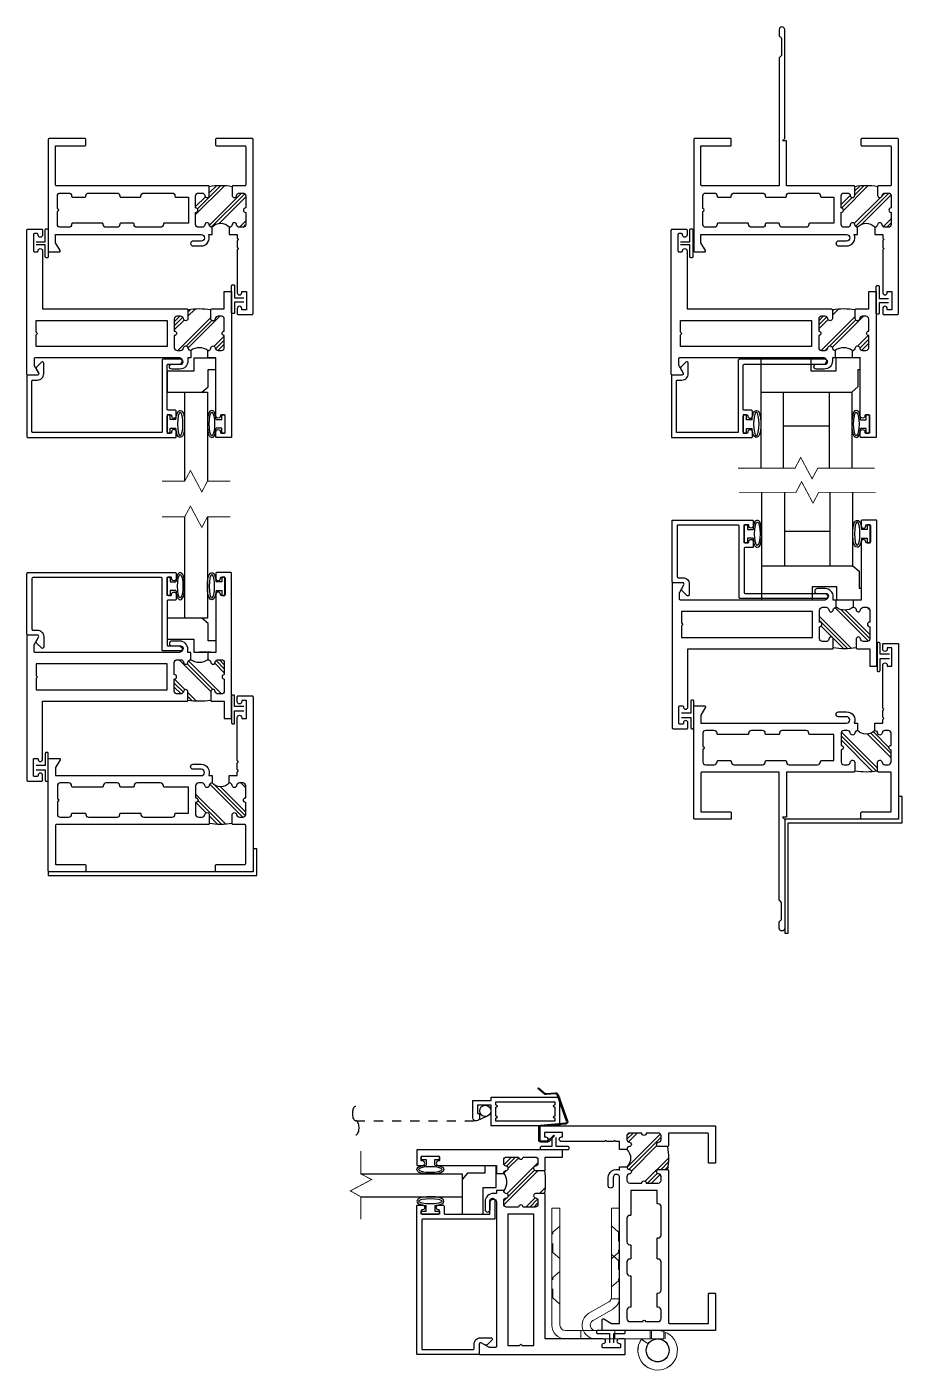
# Model space of a CAD drawing. Extents: x -7 to 55.9, y -20.4 to 38.1.
# Drawn here: x 5.92 to 15.54, y 19.11 to 33.88 of the extents above; entities that cross this region are included whole.
import ezdxf

# ---------------------------------------------------------------- set-up
doc = ezdxf.new("R2010")
doc.units = 0
doc.header["$LTSCALE"] = 0.25
doc.header["$MEASUREMENT"] = 0
doc.linetypes.add('HIDDEN', pattern=[0.375, 0.25, -0.125])
doc.layers.get('0').update_dxf_attribs({"linetype": 'CONTINUOUS'})
for name, color, linetype in [('FRAME', 1, 'CONTINUOUS'), ('GLASS', 7, 'CONTINUOUS'), ('MISC', 7, 'CONTINUOUS'), ('SCREEN', 92, 'CONTINUOUS'), ('SCREEN_CLIP', 7, 'CONTINUOUS'), ('VENT', 5, 'CONTINUOUS'), ('YK_GLASS_STOP', 5, 'CONTINUOUS')]:
    doc.layers.add(name, color=color, linetype=linetype)

# ---------------------------------------------------------------- blocks, each defined once
blk = doc.blocks.new('05P19-BLOCK-OG')
h = blk.add_hatch()
h.set_pattern_fill('PLAST', angle=45, style=0)
h.paths.add_polyline_path([(0.006, 1.12, -1), (0.006, 1.17), (0.006, 1.302, 0.414214), (-0.025, 1.333), (-0.063, 1.333, 0.38311), (-0.094, 1.305, -0.947716), (-0.143, 1.308), (-0.143, 1.403, 0.081165), (-0.394, 1.403), (-0.394, 1.308, -0.947716), (-0.443, 1.305, 0.38311), (-0.474, 1.333), (-0.512, 1.333, 0.414214), (-0.544, 1.302), (-0.544, 1.17, -1), (-0.544, 1.12), (-0.544, 0.988, 0.414214), (-0.512, 0.957), (-0.474, 0.957, 0.38311), (-0.443, 0.985, -0.898027), (-0.394, 0.985, 0.009247), (-0.394, 0.984, 0.372543), (-0.363, 0.957, -0.436275), (-0.174, 0.957, 0.38311), (-0.143, 0.985, -0.898027), (-0.094, 0.985, 0.38311), (-0.063, 0.957), (-0.025, 0.957, 0.414214), (0.006, 0.988)])
for points in [[(-0.394, 0.984, -0.009247), (-0.394, 0.985, 0.898027), (-0.443, 0.985, -0.38311), (-0.474, 0.957), (-0.512, 0.957, -0.414214), (-0.544, 0.988), (-0.544, 1.12, 1), (-0.544, 1.17), (-0.544, 1.302, -0.414214), (-0.512, 1.333), (-0.474, 1.333, -0.38311), (-0.443, 1.305, 0.947716), (-0.394, 1.308), (-0.394, 1.403, 0.414214), (-0.404, 1.413), (-2.073, 1.413, -0.414214), (-2.084, 1.423), (-2.084, 1.852), (-1.761, 1.852, 0.414214), (-1.751, 1.862), (-1.751, 1.922, 0.414214), (-1.761, 1.932), (-2.154, 1.932, 0.414214), (-2.163, 1.922), (-2.163, 0.697, 0.414214), (-2.154, 0.687), (-2.042, 0.687, 0.57735), (-2.034, 0.702), (-2.084, 0.788), (-2.084, 0.877), (-0.483, 0.877, -1), (-0.483, 0.806), (-0.572, 0.806, 1), (-0.572, 0.752), (-0.483, 0.752, 0.536675), (-0.401, 0.877), (-0.363, 0.877), (-0.363, 0.957, -0.38311), (-0.394, 0.985)], [(-0.143, 0.984, 0.009247), (-0.143, 0.985, -0.38311), (-0.174, 0.957), (-0.174, 0.877), (-0.087, 0.877), (-0.087, 0.838, 0.317837), (-0.083, 0.833, -0.707107), (-0.083, 0.814, 0.317837), (-0.087, 0.81), (-0.087, 0.738, 0.317837), (-0.083, 0.733, -0.707107), (-0.083, 0.714, 0.317837), (-0.087, 0.71), (-0.087, 0.239, 1), (-0.037, 0.239), (-0.037, 0.25), (0.014, 0.25), (0.014, 0.05), (-0.037, 0.05), (-0.037, 0.064, 1), (-0.087, 0.064), (-0.087, 0.01, 0.414214), (-0.076, 0), (0.076, 0, 0.414214), (0.087, 0.01), (0.087, 1.922, 0.414214), (0.076, 1.932), (-0.316, 1.932, 0.414214), (-0.326, 1.922), (-0.326, 1.862, 0.414214), (-0.316, 1.852), (-0.003, 1.852, -0.414214), (0.006, 1.842), (0.006, 1.423, -0.414214), (-0.003, 1.413), (-0.134, 1.413, 0.414214), (-0.143, 1.403), (-0.143, 1.308, 0.947716), (-0.094, 1.305, -0.38311), (-0.063, 1.333), (-0.025, 1.333, -0.414214), (0.006, 1.302), (0.006, 1.17, 1), (0.006, 1.12), (0.006, 0.988, -0.414214), (-0.025, 0.957), (-0.063, 0.957, -0.38311), (-0.094, 0.985, 0.898027), (-0.143, 0.985)]]:
    blk.add_lwpolyline(points, format="xyb")
blk.add_lwpolyline([(-1.377, 0.988, -0.414214), (-1.408, 0.957), (-1.529, 0.957, -0.414214), (-1.56, 0.988), (-1.56, 0.992, 0.414214), (-1.569, 1.002), (-1.897, 1.002, 0.414214), (-1.907, 0.992), (-1.907, 0.988, -0.414214), (-1.938, 0.957), (-2.032, 0.957, -0.414214), (-2.064, 0.988), (-2.064, 1.132, 1), (-2.064, 1.162), (-2.064, 1.302, -0.414214), (-2.032, 1.333), (-1.938, 1.333, -0.414214), (-1.907, 1.302), (-1.907, 1.302), (-1.907, 1.298, 0.414214), (-1.897, 1.288), (-1.761, 1.288, 0.414214), (-1.751, 1.298), (-1.751, 1.302), (-1.751, 1.302, -0.414214), (-1.72, 1.333), (-1.408, 1.333, -0.414214), (-1.377, 1.302), (-1.377, 1.302), (-1.377, 1.298, 0.414214), (-1.367, 1.288), (-1.155, 1.288, 0.414214), (-1.145, 1.298), (-1.145, 1.302), (-1.145, 1.302, -0.414214), (-1.114, 1.333), (-0.802, 1.333, -0.414214), (-0.771, 1.302), (-0.771, 1.302), (-0.771, 1.298, 0.414214), (-0.761, 1.288), (-0.623, 1.288), (-0.623, 1.002), (-0.889, 1.002, 0.414214), (-0.898, 0.992), (-0.898, 0.988, -0.414214), (-0.93, 0.957), (-1.19, 0.957, -0.414214), (-1.221, 0.988), (-1.221, 0.992, 0.414214), (-1.23, 1.002), (-1.367, 1.002, 0.414214), (-1.377, 0.992)], format="xyb", close=True)
at = {"color": 7}
for centre, radius, start, end in [((-0.269, 0.638), 0.775, 80.7195, 99.2805), ((-0.269, 0.869), 0.129, 42.8591, 137.1409)]:
    blk.add_arc(centre, radius, start, end, dxfattribs=at)
blk = doc.blocks.new('05P88-NAIL-FIN-OG')
h = blk.add_hatch()
h.set_pattern_fill('PLAST', angle=45, style=0)
h.paths.add_polyline_path([(0.006, 1.12, -1), (0.006, 1.17), (0.006, 1.302, 0.414214), (-0.025, 1.333), (-0.063, 1.333, 0.38311), (-0.094, 1.305, -0.947716), (-0.143, 1.308), (-0.143, 1.403, 0.081165), (-0.394, 1.403), (-0.394, 1.308, -0.947716), (-0.443, 1.305, 0.38311), (-0.474, 1.333), (-0.512, 1.333, 0.414214), (-0.544, 1.302), (-0.544, 1.17, -1), (-0.544, 1.12), (-0.544, 0.988, 0.414214), (-0.512, 0.957), (-0.474, 0.957, 0.38311), (-0.443, 0.985, -0.898027), (-0.394, 0.985, 0.38311), (-0.363, 0.957, -0.436275), (-0.174, 0.957, 0.38311), (-0.143, 0.985, -0.898027), (-0.094, 0.985, 0.38311), (-0.063, 0.957), (-0.025, 0.957, 0.414214), (0.006, 0.988)])
for p, q in [((-0.174, 0.957), (-0.174, 0.877)), ((-0.174, 0.877), (-0.097, 0.877))]:
    blk.add_line(p, q)
for points in [[(-1.163, 3.127, 1), (-1.225, 3.127), (-1.225, 3.06), (-1.199, 3.033), (-1.199, 2.845), (-1.225, 2.818), (-1.225, 1.413), (-2.073, 1.413, -0.414214), (-2.084, 1.423), (-2.084, 1.852), (-1.761, 1.852, 0.414214), (-1.751, 1.862), (-1.751, 1.922, 0.414214), (-1.761, 1.932), (-2.154, 1.932, 0.414214), (-2.163, 1.922), (-2.163, 0.697, 0.414214), (-2.154, 0.687), (-2.042, 0.687, 0.57735), (-2.034, 0.702), (-2.084, 0.788), (-2.084, 0.877), (-0.483, 0.877, -1), (-0.483, 0.806), (-0.572, 0.806, 1), (-0.572, 0.752), (-0.483, 0.752, 0.536675), (-0.401, 0.877), (-0.363, 0.877), (-0.363, 0.957, -0.38311), (-0.394, 0.985, 0.898027), (-0.443, 0.985, -0.38311), (-0.474, 0.957), (-0.512, 0.957, -0.414214), (-0.544, 0.988), (-0.544, 1.12, 1), (-0.544, 1.17), (-0.544, 1.302, -0.414214), (-0.512, 1.333), (-0.474, 1.333, -0.38311), (-0.443, 1.305, 0.947716), (-0.394, 1.308), (-0.394, 1.403, 0.414214), (-0.404, 1.413), (-1.145, 1.413), (-1.145, 1.908), (-1.189, 1.908), (-1.163, 1.933)], [(-1.377, 0.988, -0.414214), (-1.408, 0.957), (-1.529, 0.957, -0.414214), (-1.56, 0.988), (-1.56, 0.992, 0.414214), (-1.569, 1.002), (-1.897, 1.002, 0.414214), (-1.907, 0.992), (-1.907, 0.988, -0.414214), (-1.938, 0.957), (-2.032, 0.957, -0.414214), (-2.064, 0.988), (-2.064, 1.132, 1), (-2.064, 1.162), (-2.064, 1.302, -0.414214), (-2.032, 1.333), (-1.938, 1.333, -0.414214), (-1.907, 1.302), (-1.907, 1.302), (-1.907, 1.298, 0.414214), (-1.897, 1.288), (-1.761, 1.288, 0.414214), (-1.751, 1.298), (-1.751, 1.302), (-1.751, 1.302, -0.414214), (-1.72, 1.333), (-1.408, 1.333, -0.414214), (-1.377, 1.302), (-1.377, 1.302), (-1.377, 1.298, 0.414214), (-1.367, 1.288), (-1.155, 1.288, 0.414214), (-1.145, 1.298), (-1.145, 1.302), (-1.145, 1.302, -0.414214), (-1.114, 1.333), (-0.802, 1.333, -0.414214), (-0.771, 1.302), (-0.771, 1.302), (-0.771, 1.298, 0.414214), (-0.761, 1.288), (-0.623, 1.288), (-0.623, 1.002), (-0.889, 1.002, 0.414214), (-0.898, 0.992), (-0.898, 0.988, -0.414214), (-0.93, 0.957), (-1.19, 0.957, -0.414214), (-1.221, 0.988), (-1.221, 0.992, 0.414214), (-1.23, 1.002), (-1.367, 1.002, 0.414214), (-1.377, 0.992)]]:
    blk.add_lwpolyline(points, format="xyb", close=True)
blk.add_lwpolyline([(-0.154, 0.877), (-0.087, 0.877), (-0.087, 0.838, 0.317837), (-0.083, 0.833, -0.707107), (-0.083, 0.814, 0.317837), (-0.087, 0.81), (-0.087, 0.738, 0.317837), (-0.083, 0.733, -0.707107), (-0.083, 0.714, 0.317837), (-0.087, 0.71), (-0.087, 0.239, 1), (-0.037, 0.239), (-0.037, 0.25), (0.014, 0.25), (0.014, 0.05), (-0.037, 0.05), (-0.037, 0.064, 1), (-0.087, 0.064), (-0.087, 0.01, 0.414214), (-0.076, 0), (0.076, 0, 0.414214), (0.087, 0.01), (0.087, 1.922, 0.414214), (0.076, 1.932), (-0.316, 1.932, 0.414214), (-0.326, 1.922), (-0.326, 1.862, 0.414214), (-0.316, 1.852), (-0.003, 1.852, -0.414214), (0.006, 1.842), (0.006, 1.423, -0.414214), (-0.003, 1.413), (-0.134, 1.413, 0.414214), (-0.143, 1.403), (-0.143, 1.308, 0.947716), (-0.094, 1.305, -0.38311), (-0.063, 1.333), (-0.025, 1.333, -0.414214), (0.006, 1.302), (0.006, 1.17, 1), (0.006, 1.12), (0.006, 0.988, -0.414214), (-0.025, 0.957), (-0.063, 0.957, -0.38311), (-0.094, 0.985, 0.898027), (-0.143, 0.985, -0.009247), (-0.143, 0.984)], format="xyb")
at = {"color": 7}
for centre, radius, start, end in [((-0.269, 0.638), 0.775, 80.7195, 99.2805), ((-0.269, 0.869), 0.129, 42.8591, 137.1409)]:
    blk.add_arc(centre, radius, start, end, dxfattribs=at)
blk.add_arc((-0.174, 0.988), 0.031, 270, 353.8494)
blk = doc.blocks.new('05P11-Z-BAR')
h = blk.add_hatch()
h.set_pattern_fill('PLAST', angle=45, style=0)
h.set_pattern_definition([(45, (-0.3846, -1e-07), (-0.176777, 0.176777), []), (45, (-0.4067, 0.0221), (-0.176777, 0.176777), []), (45, (-0.4288, 0.0442), (-0.176777, 0.176777), [])])
h.paths.add_polyline_path([(0.006, 1.12, -0.414214), (-0.018, 1.145, -0.414214), (0.006, 1.17), (0.006, 1.302, 0.414214), (-0.025, 1.333), (-0.063, 1.333, 0.38311), (-0.094, 1.305, -0.947716), (-0.143, 1.308), (-0.143, 1.403, 0.087329), (-0.394, 1.403), (-0.394, 1.308, -1), (-0.443, 1.308, 0.352985), (-0.473, 1.333), (-0.512, 1.333, 0.414214), (-0.544, 1.302), (-0.544, 1.17, -0.414214), (-0.518, 1.145, -0.414214), (-0.544, 1.12), (-0.544, 0.988, 0.414214), (-0.512, 0.957), (-0.474, 0.957, 0.38311), (-0.443, 0.985, -0.898027), (-0.394, 0.985, 0.38311), (-0.363, 0.957, -0.325577), (-0.174, 0.957, 0.363634), (-0.143, 0.982, -0.947716), (-0.094, 0.985, 0.38311), (-0.063, 0.957), (-0.025, 0.957, 0.414214), (0.006, 0.988)])
blk.add_line((-0.087, 0.877), (-0.087, 0.877))
for points in [[(-2.164, 2.28, -0.414214), (-2.154, 2.29), (-2.001, 2.29, -0.414214), (-1.991, 2.28), (-1.991, 2.226, -1), (-2.041, 2.226), (-2.041, 2.23, 0.414214), (-2.051, 2.24), (-2.081, 2.24, 0.414214), (-2.091, 2.23), (-2.091, 2.05, 0.414214), (-2.081, 2.04), (-2.051, 2.04, 0.414214), (-2.041, 2.05), (-2.041, 2.051, -1), (-1.991, 2.051), (-1.991, 1.413), (-0.403, 1.413, -0.414214), (-0.394, 1.403), (-0.394, 1.306, -0.888834), (-0.443, 1.306, 0.377258), (-0.474, 1.333), (-0.512, 1.333, 0.414214), (-0.544, 1.302), (-0.544, 1.17, -1), (-0.544, 1.12), (-0.544, 0.988, 0.414214), (-0.512, 0.957), (-0.474, 0.957, 0.383109), (-0.443, 0.985, -0.898027), (-0.394, 0.985, 0.38311), (-0.363, 0.957), (-0.363, 0.877), (-0.394, 0.877), (-0.394, 0.842, -0.414214), (-0.483, 0.752), (-0.571, 0.752, -1), (-0.571, 0.806), (-0.486, 0.806, 0.859155), (-0.486, 0.877), (-2.074, 0.877, 0.414214), (-2.084, 0.867), (-2.084, 0.797, 0.131652), (-2.082, 0.792), (-2.035, 0.709, -0.577353), (-2.048, 0.687), (-2.154, 0.687, -0.414214), (-2.164, 0.697), (-2.164, 2.28)], [(-0.025, 0.957, 0.414214), (0.006, 0.988), (0.006, 1.12, -1), (0.006, 1.17), (0.006, 1.302, 0.414214), (-0.025, 1.333), (-0.063, 1.333, 0.38311), (-0.094, 1.305, -0.947716), (-0.143, 1.308), (-0.143, 1.403, -0.414214), (-0.133, 1.413), (0.006, 1.413), (0.006, 1.603), (0.086, 1.603), (0.086, 0.01, -0.414214), (0.077, 0), (-0.077, 0, -0.414214), (-0.087, 0.01), (-0.087, 0.064, -1), (-0.037, 0.064), (-0.037, 0.06, 0.414214), (-0.027, 0.05), (0.003, 0.05, 0.414214), (0.014, 0.06), (0.014, 0.24, 0.414214), (0.003, 0.25), (-0.027, 0.25, 0.414214), (-0.037, 0.24), (-0.037, 0.239, -1), (-0.087, 0.239), (-0.087, 0.877), (-0.174, 0.877), (-0.174, 0.957, 0.363634), (-0.143, 0.982, -0.947716), (-0.094, 0.985, 0.38311), (-0.063, 0.957), (-0.025, 0.957)]]:
    blk.add_lwpolyline(points, format="xyb")
blk.add_lwpolyline([(-2.063, 1.16), (-2.063, 1.288), (-0.623, 1.288), (-0.623, 1.002), (-2.063, 1.002), (-2.063, 1.129), (-2.048, 1.145)], close=True)
at = {"color": 7}
for centre, radius, start, end in [((-0.269, 0.638), 0.775, 80.7195, 99.2805), ((-0.269, 0.828), 0.16, 53.9319, 126.0681)]:
    blk.add_arc(centre, radius, start, end, dxfattribs=at)
blk = doc.blocks.new('05P05-.25in_GLASS_STOP')
for p, q in [((-0.588, 0.25), (-0.623, 0.25)), ((-0.623, 0.25), (-0.623, 0.05)), ((-0.588, 0.198), (-0.588, 0.25)), ((-0.526, 0.198), (-0.588, 0.198)), ((-0.084, 0.198), (-0.022, 0.198)), ((-0.022, 0.198), (-0.022, 0.25)), ((-0.022, 0.25), (0.013, 0.25)), ((0.013, 0.25), (0.013, 0.05)), ((-0.623, 0.05), (-0.588, 0.05)), ((-0.588, 0.05), (-0.588, 0.103)), ((-0.588, 0.103), (-0.526, 0.103)), ((-0.022, 0.103), (-0.084, 0.103)), ((-0.022, 0.05), (-0.022, 0.103)), ((0.013, 0.05), (-0.022, 0.05))]:
    blk.add_line(p, q)
blk.add_lwpolyline([(-2.048, 0.632, 0.414214), (-1.978, 0.702), (-1.978, 0.817, 0.668179), (-2.003, 0.828), (-2.053, 0.778, 0.339454), (-2.057, 0.748), (-2.035, 0.71, -0.57735), (-2.048, 0.687), (-2.153, 0.687, 0.414214), (-2.163, 0.677), (-2.163, 0.01, 0.414214), (-2.153, 0), (-0.533, 0, 0.414214), (-0.523, 0.01), (-0.523, 0.064, 0.414214), (-0.548, 0.089), (-0.549, 0.089, 0.414214), (-0.573, 0.064), (-0.573, 0.06, -0.414214), (-0.583, 0.05), (-0.608, 0.05, -0.414214), (-0.623, 0.065), (-0.623, 0.235, -0.414214), (-0.608, 0.25), (-0.583, 0.25, -0.414214), (-0.573, 0.24), (-0.573, 0.239, 0.414214), (-0.549, 0.214), (-0.548, 0.214, 0.414214), (-0.523, 0.239), (-0.523, 0.288, 0.414214), (-0.538, 0.303), (-0.613, 0.303, -0.414214), (-0.623, 0.313), (-0.623, 0.795, -0.414214), (-0.613, 0.805), (-0.474, 0.805, 0.414214), (-0.447, 0.832), (-0.447, 0.833, 0.414214), (-0.474, 0.86), (-0.668, 0.86, 0.414214), (-0.678, 0.85), (-0.678, 0.065, -0.414214), (-0.688, 0.055), (-2.098, 0.055, -0.414214), (-2.108, 0.065), (-2.108, 0.622, -0.414214), (-2.098, 0.632)], format="xyb", close=True)
at = {"extrusion": (0, 0, -1)}
blk.add_ellipse((-0.479, 0.15), major_axis=(0, 0.129), ratio=0.232303, dxfattribs=at)
blk.add_ellipse((-0.131, 0.15), major_axis=(0, 0.129), ratio=0.232303)
for points in [[(-0.526, 0.198), (-0.524, 0.219), (-0.521, 0.239), (-0.512, 0.269), (-0.508, 0.28), (-0.495, 0.294), (-0.487, 0.298), (-0.479, 0.298), (-0.468, 0.298), (-0.46, 0.292), (-0.451, 0.279), (-0.447, 0.272), (-0.437, 0.244), (-0.433, 0.215), (-0.428, 0.136), (-0.432, 0.085), (-0.444, 0.034), (-0.448, 0.022), (-0.464, 0.005), (-0.478, 0), (-0.499, 0.008), (-0.504, 0.016), (-0.512, 0.032), (-0.515, 0.041), (-0.522, 0.067), (-0.524, 0.084), (-0.526, 0.103)], [(-0.084, 0.198), (-0.086, 0.219), (-0.089, 0.239), (-0.098, 0.269), (-0.102, 0.28), (-0.115, 0.294), (-0.123, 0.298), (-0.131, 0.298), (-0.142, 0.298), (-0.15, 0.292), (-0.159, 0.279), (-0.163, 0.272), (-0.173, 0.244), (-0.177, 0.215), (-0.182, 0.136), (-0.178, 0.085), (-0.166, 0.034), (-0.162, 0.022), (-0.146, 0.005), (-0.132, 0), (-0.111, 0.008), (-0.106, 0.016), (-0.098, 0.032), (-0.095, 0.041), (-0.088, 0.067), (-0.086, 0.084), (-0.084, 0.103)]]:
    blk.add_open_spline(points, degree=3, knots=[5.075676, 5.075676, 5.075676, 5.075676, 5.596595, 5.596595, 6.055763, 6.055763, 6.283185, 6.283185, 6.283185, 6.572914, 6.572914, 6.862642, 6.862642, 7.608886, 7.608886, 8.676451, 8.676451, 9.18434, 9.18434, 9.518242, 9.518242, 9.852144, 9.852144, 10.186046, 10.186046, 10.631436, 10.631436, 10.631436, 10.631436])
blk = doc.blocks.new('05P09-1in_GLASS_STOP')
for p, q in [((-1.338, 0.25), (-1.373, 0.25)), ((-1.373, 0.25), (-1.373, 0.05)), ((-1.338, 0.197), (-1.338, 0.25)), ((-1.276, 0.197), (-1.338, 0.197)), ((-0.084, 0.197), (-0.022, 0.197)), ((-0.022, 0.197), (-0.022, 0.25)), ((-0.022, 0.25), (0.013, 0.25)), ((0.013, 0.25), (0.013, 0.05)), ((-1.373, 0.05), (-1.338, 0.05)), ((-1.338, 0.05), (-1.338, 0.102)), ((-1.338, 0.102), (-1.276, 0.102)), ((-0.022, 0.102), (-0.084, 0.102)), ((-0.022, 0.05), (-0.022, 0.102)), ((0.013, 0.05), (-0.022, 0.05))]:
    blk.add_line(p, q)
blk.add_lwpolyline([(-2.035, 0.709, -0.57735), (-2.047, 0.687), (-2.153, 0.687, 0.414214), (-2.163, 0.677), (-2.163, 0), (-1.283, 0, 0.414214), (-1.273, 0.01), (-1.273, 0.062, 0.414214), (-1.298, 0.087, 0.435311), (-1.323, 0.061, -0.435311), (-1.333, 0.05), (-1.363, 0.05, -0.414214), (-1.373, 0.06), (-1.373, 0.24, -0.414214), (-1.363, 0.25), (-1.333, 0.25, -0.435311), (-1.323, 0.239, 0.435311), (-1.298, 0.212, 0.414214), (-1.273, 0.237), (-1.273, 0.29, 0.414214), (-1.283, 0.3), (-1.363, 0.3, -0.414214), (-1.373, 0.31), (-1.373, 0.795, -0.414214), (-1.363, 0.805), (-0.474, 0.805, 0.414214), (-0.447, 0.832), (-0.447, 0.833, 0.414214), (-0.474, 0.86), (-1.418, 0.86, 0.414214), (-1.428, 0.85), (-1.428, 0.065, -0.414214), (-1.438, 0.055), (-2.108, 0.055), (-2.108, 0.622, -0.414214), (-2.098, 0.632), (-2.047, 0.632, 0.414214), (-1.977, 0.702), (-1.977, 0.817, 0.668179), (-2.003, 0.828), (-2.058, 0.773, 0.339454), (-2.06, 0.755)], format="xyb", close=True)
at = {"extrusion": (0, 0, -1)}
blk.add_ellipse((-1.229, 0.15), major_axis=(0, 0.129), ratio=0.232303, dxfattribs=at)
blk.add_ellipse((-0.131, 0.15), major_axis=(0, 0.129), ratio=0.232303)
for points in [[(-1.276, 0.197), (-1.274, 0.219), (-1.271, 0.239), (-1.262, 0.269), (-1.258, 0.28), (-1.245, 0.294), (-1.237, 0.298), (-1.229, 0.298), (-1.218, 0.298), (-1.21, 0.292), (-1.201, 0.279), (-1.197, 0.272), (-1.187, 0.244), (-1.183, 0.215), (-1.178, 0.136), (-1.182, 0.085), (-1.194, 0.034), (-1.198, 0.022), (-1.214, 0.005), (-1.228, 0), (-1.249, 0.008), (-1.254, 0.016), (-1.262, 0.032), (-1.265, 0.041), (-1.272, 0.067), (-1.274, 0.084), (-1.276, 0.102)], [(-0.084, 0.197), (-0.086, 0.219), (-0.089, 0.239), (-0.098, 0.269), (-0.102, 0.28), (-0.115, 0.294), (-0.123, 0.298), (-0.131, 0.298), (-0.142, 0.298), (-0.15, 0.292), (-0.159, 0.279), (-0.163, 0.272), (-0.173, 0.244), (-0.177, 0.215), (-0.182, 0.136), (-0.178, 0.085), (-0.166, 0.034), (-0.162, 0.022), (-0.146, 0.005), (-0.132, 0), (-0.111, 0.008), (-0.106, 0.016), (-0.098, 0.032), (-0.095, 0.041), (-0.088, 0.067), (-0.086, 0.084), (-0.084, 0.102)]]:
    blk.add_open_spline(points, degree=3, knots=[5.075676, 5.075676, 5.075676, 5.075676, 5.596595, 5.596595, 6.055763, 6.055763, 6.283185, 6.283185, 6.283185, 6.572914, 6.572914, 6.862642, 6.862642, 7.608886, 7.608886, 8.676451, 8.676451, 9.18434, 9.18434, 9.518242, 9.518242, 9.852144, 9.852144, 10.186046, 10.186046, 10.631436, 10.631436, 10.631436, 10.631436])
blk = doc.blocks.new('114-FLAT_SCREEN')
blk.add_line((0.142, 0.603), (0.142, 0.602))
at = {"linetype": 'HIDDEN'}
blk.add_line((0.194, 0.481), (0.144, 0.59), dxfattribs=at)
blk.add_lwpolyline([(0.399, 0.442), (0.399, -0.307), (0.087, -0.307), (0.087, 0.442), (0.312, 0.442), (0.312, 0.593), (0.222, 0.593), (0.222, 0.572), (0.172, 0.572, -0.414214), (0.142, 0.602), (0.142, 0.613, -0.414214), (0.172, 0.643), (0.362, 0.643), (0.362, 0.442)], format="xyb", close=True)
blk.add_lwpolyline([(0.292, -0.257), (0.193, -0.257), (0.182, -0.237), (0.17, -0.257), (0.136, -0.257), (0.136, 0.392), (0.17, 0.392), (0.182, 0.372), (0.193, 0.392), (0.292, 0.392), (0.303, 0.372), (0.315, 0.392), (0.348, 0.392), (0.348, -0.257), (0.315, -0.257), (0.303, -0.237)], close=True)
blk.add_circle((0.25, 0.507), 0.0618)
blk = doc.blocks.new('189-001_250-T')
at = {"color": 7, "linetype": 'Continuous', "lineweight": 15}
for p, q in [((-0.532, 0.538), (-0.407, 0.755)), ((-0.329, 0.71), (-0.454, 0.493)), ((-0.217, 0), (-0.217, 0.68)), ((-0.127, 0.68), (-0.127, 0)), ((-1.562, 0.418), (-1.562, 0.508)), ((-1.562, 0.508), (-0.584, 0.508)), ((-0.584, 0.418), (-1.562, 0.418)), ((-0.071, 0.105), (-0.122, 0.18))]:
    blk.add_line(p, q, dxfattribs=at)
at = {"color": 7, "linetype": 'HIDDEN', "lineweight": 0}
for p, q in [((-1.367, 0.508), (-1.299, 0.43)), ((-1.075, 0.43), (-1.007, 0.508)), ((-1.054, 0.508), (-0.987, 0.43)), ((-0.762, 0.43), (-0.695, 0.508)), ((-0.565, 0.419), (-0.565, 0.511)), ((-1.299, 0.43), (-1.075, 0.43)), ((-1.299, 0.43), (-1.299, 0.418)), ((-1.075, 0.418), (-1.075, 0.43)), ((-0.987, 0.43), (-0.762, 0.43)), ((-0.987, 0.43), (-0.987, 0.418)), ((-0.762, 0.418), (-0.762, 0.43))]:
    blk.add_line(p, q, dxfattribs=at)
at = {"color": 7, "linetype": 'Continuous', "lineweight": 15}
for centre, radius, start, end in [((-0.277, 0.68), 0.15, 360, 150), ((-0.277, 0.68), 0.06, 360, 150), ((-0.584, 0.568), 0.06, 270, 330), ((-0.584, 0.568), 0.15, 270, 330), ((0, 0), 0.217, 180, 124.12), ((0, 0), 0.127, 180, 124.2051)]:
    blk.add_arc(centre, radius, start, end, dxfattribs=at)
blk = doc.blocks.new('189-002')
at = {"color": 7, "linetype": 'Continuous', "lineweight": 15}
for p, q in [((-1.074, 1.562), (-1.164, 1.562)), ((-1.164, 1.562), (-1.164, 0.277)), ((-1.074, 0.277), (-1.074, 1.562)), ((-0.846, 0.217), (-1.014, 0.217)), ((-0.846, 0.127), (-0.846, 0.217)), ((-0.678, 0.217), (-0.846, 0.217)), ((-0.678, 0.217), (-0.47, 0.217)), ((-0.47, 0.217), (-0.47, 0.127)), ((-0.47, 0.217), (0, 0.217)), ((-1.014, 0.127), (-0.846, 0.127)), ((-0.846, 0.127), (-0.678, 0.127)), ((-0.678, 0.127), (-0.47, 0.127)), ((0, 0.127), (-0.47, 0.127)), ((-0.179, 0.123), (-0.105, 0.071))]:
    blk.add_line(p, q, dxfattribs=at)
at = {"color": 7, "linetype": 'HIDDEN', "lineweight": 0}
for p, q in [((-1.152, 1.299), (-1.074, 1.367)), ((-1.164, 1.299), (-1.152, 1.299)), ((-1.152, 1.075), (-1.152, 1.299)), ((-1.152, 1.075), (-1.164, 1.075)), ((-1.074, 1.007), (-1.152, 1.075)), ((-1.164, 0.799), (-1.152, 0.799)), ((-1.152, 0.799), (-1.074, 0.867)), ((-1.152, 0.575), (-1.152, 0.799)), ((-1.152, 0.575), (-1.164, 0.575)), ((-1.074, 0.507), (-1.152, 0.575)), ((-0.082, 0.217), (-0.082, 0.127)), ((-0.068, 0.127), (-0.068, 0.217)), ((0.068, 0.206), (0.068, 0.127)), ((0.082, 0.201), (0.082, 0.127)), ((0, 0.127), (0.068, 0.127))]:
    blk.add_line(p, q, dxfattribs=at)
at = {"color": 7, "linetype": 'Continuous', "lineweight": 15}
for centre, radius, start, end in [((-1.014, 0.277), 0.15, 180, 270), ((-1.014, 0.277), 0.06, 180, 270), ((0, 0), 0.217, 145.4498, 90), ((0, 0), 0.127, 145.7685, 90)]:
    blk.add_arc(centre, radius, start, end, dxfattribs=at)
blk = doc.blocks.new('183-003')
blk.add_circle((0, 0), 0.125)
blk = doc.blocks.new('250-T_SS_Butt_Hinge')
for name in ['189-002', '183-003']:
    blk.add_blockref(name, (0, 0))
at = {"xscale": -1, "rotation": 90}
blk.add_blockref('189-001_250-T', (0, 0), dxfattribs=at)

msp = doc.modelspace()

# ---------------------------------------------------------------- linework, layer by layer
at = {"layer": 'GLASS', "color": 7, "linetype": 'Continuous'}
for p, q in [((7.657, 29.871), (7.657, 28.892)), ((7.907, 29.871), (7.907, 28.892)), ((7.657, 28.501), (7.657, 27.389)), ((7.907, 28.501), (7.907, 27.389)), ((9.594, 21.285), (10.707, 21.285)), ((9.594, 21.035), (10.707, 21.035))]:
    msp.add_line(p, q, dxfattribs=at)
at = {"layer": 'GLASS'}
msp.add_line((7.657, 29.871), (7.907, 29.871), dxfattribs=at)
at = {"layer": 'GLASS', "linetype": 'Continuous'}
for p, q in [((13.989, 29.871), (13.989, 29.036)), ((14.238, 29.036), (14.238, 29.871)), ((14.741, 29.871), (14.741, 29.036)), ((14.989, 29.871), (14.989, 29.036)), ((14.741, 29.496), (14.238, 29.496)), ((13.999, 27.965), (13.999, 28.77)), ((14.248, 28.77), (14.248, 27.965)), ((14.751, 27.965), (14.751, 28.77)), ((14.999, 27.965), (14.999, 28.77)), ((14.751, 28.34), (14.248, 28.34))]:
    msp.add_line(p, q, dxfattribs=at)
at = {"layer": 'GLASS', "const_width": 0.0094}
for points in [[(13.739, 29.036), (14.365, 29.036), (14.427, 29.154), (14.552, 28.919), (14.615, 29.036), (15.239, 29.036)], [(13.749, 28.77), (14.375, 28.77), (14.437, 28.887), (14.562, 28.652), (14.625, 28.77), (15.249, 28.77)]]:
    msp.add_lwpolyline(points, dxfattribs=at)
at = {"layer": 'MISC'}
for p, q in [((7.907, 27.389), (7.658, 27.389)), ((10.707, 21.285), (10.707, 21.037))]:
    msp.add_line(p, q, dxfattribs=at)
at = {"layer": 'MISC', "linetype": 'Continuous'}
for points in [[(6.024, 31.522), (6.126, 31.522), (6.126, 31.653, -0.414214), (6.136, 31.663), (6.149, 31.663, -0.414214), (6.159, 31.653), (6.159, 31.357, -0.414214), (6.149, 31.347)], [(13.107, 31.522), (13.209, 31.522), (13.209, 31.653, -0.414214), (13.219, 31.663), (13.231, 31.663, -0.414214), (13.241, 31.653), (13.241, 31.357, -0.414214), (13.231, 31.347)], [(6.149, 31.347), (6.136, 31.347, -0.414214), (6.126, 31.357), (6.126, 31.49), (6.024, 31.49)], [(13.231, 31.347), (13.219, 31.347, -0.414214), (13.209, 31.357), (13.209, 31.49), (13.107, 31.49)], [(8.308, 30.859), (8.206, 30.859), (8.206, 30.743, -0.414214), (8.196, 30.733), (8.183, 30.733, -0.414214), (8.173, 30.743), (8.173, 31.039, -0.414214), (8.183, 31.049)], [(8.183, 31.049), (8.196, 31.049, -0.414214), (8.206, 31.039), (8.206, 30.906), (8.308, 30.906)], [(15.391, 30.852), (15.289, 30.852), (15.289, 30.736, -0.414214), (15.279, 30.726), (15.266, 30.726, -0.414214), (15.256, 30.736), (15.256, 31.032, -0.414214), (15.266, 31.042)], [(15.266, 31.042), (15.279, 31.042, -0.414214), (15.289, 31.032), (15.289, 30.899), (15.391, 30.899)], [(15.401, 26.994), (15.299, 26.994), (15.299, 27.11, 0.414214), (15.289, 27.12), (15.276, 27.12, 0.414214), (15.266, 27.11), (15.266, 26.814, 0.414214), (15.276, 26.804)], [(15.276, 26.804), (15.289, 26.804, 0.414214), (15.299, 26.814), (15.299, 26.947), (15.401, 26.947)], [(8.308, 26.418), (8.206, 26.418), (8.206, 26.534, 0.414214), (8.196, 26.544), (8.183, 26.544, 0.414214), (8.173, 26.534), (8.173, 26.238, 0.414214), (8.183, 26.228)], [(13.241, 26.489), (13.229, 26.489, 0.414214), (13.219, 26.479), (13.219, 26.346), (13.117, 26.346)], [(13.117, 26.299), (13.219, 26.299), (13.219, 26.183, 0.414214), (13.229, 26.173), (13.241, 26.173, 0.414214), (13.251, 26.183), (13.251, 26.479, 0.414214), (13.241, 26.489)], [(8.183, 26.228), (8.196, 26.228, 0.414214), (8.206, 26.238), (8.206, 26.371), (8.308, 26.371)], [(6.149, 25.913), (6.136, 25.913, 0.414214), (6.126, 25.903), (6.126, 25.77), (6.024, 25.77)], [(6.024, 25.723), (6.126, 25.723), (6.126, 25.607, 0.414214), (6.136, 25.597), (6.149, 25.597, 0.414214), (6.159, 25.607), (6.159, 25.903, 0.414214), (6.149, 25.913)], [(11.692, 21.686), (11.692, 21.585), (11.575, 21.585, 0.414214), (11.565, 21.575), (11.565, 21.562, 0.414214), (11.575, 21.552), (11.871, 21.552, 0.414214), (11.881, 21.562), (11.881, 21.575, 0.414214), (11.871, 21.585), (11.739, 21.585), (11.739, 21.686)], [(12.373, 19.43), (12.373, 19.532), (12.489, 19.532, 0.414214), (12.499, 19.542), (12.499, 19.555, 0.414214), (12.489, 19.565), (12.193, 19.565, 0.414214), (12.183, 19.555), (12.183, 19.542, 0.414214), (12.193, 19.532), (12.326, 19.532), (12.326, 19.43)]]:
    msp.add_lwpolyline(points, format="xyb", dxfattribs=at)
for points in [[(8, 30.244), (7.758, 30.244), (7.758, 30.102), (7.464, 30.102), (7.464, 29.871), (7.846, 29.871)], [(7.846, 29.871), (7.915, 29.93), (7.915, 30.119), (8, 30.119)], [(8, 27.141), (8, 27.141), (7.915, 27.141), (7.915, 27.329), (7.846, 27.389), (7.464, 27.389), (7.464, 27.157), (7.758, 27.157), (7.758, 27.016), (8, 27.016)], [(7.942, 27.016), (7.818, 27.016)], [(10.954, 21.379), (10.954, 21.379), (10.954, 21.293), (10.766, 21.293), (10.707, 21.225), (10.707, 20.843), (10.938, 20.843), (10.938, 21.137), (11.079, 21.137), (11.079, 21.379)]]:
    msp.add_lwpolyline(points, dxfattribs=at)
at = {"layer": 'MISC'}
for points in [[(15.083, 30.248), (14.814, 30.248), (14.814, 30.102), (14.542, 30.102), (14.542, 30.248), (13.989, 30.248), (13.989, 29.871), (14.989, 29.871), (15.059, 29.931), (15.059, 30.119), (15.083, 30.119)], [(15.093, 27.588), (14.824, 27.588), (14.824, 27.733), (14.552, 27.733), (14.552, 27.588), (13.999, 27.588), (13.999, 27.965), (14.999, 27.965), (15.069, 27.905), (15.069, 27.717), (15.093, 27.717)]]:
    msp.add_lwpolyline(points, dxfattribs=at)
at = {"layer": 'MISC', "const_width": 0.0094}
for points in [[(7.408, 28.892), (7.657, 28.892), (7.721, 29.01), (7.846, 28.775), (7.907, 28.892), (8.158, 28.892)], [(7.408, 28.501), (7.657, 28.501), (7.721, 28.618), (7.846, 28.384), (7.907, 28.501), (8.158, 28.501)], [(9.594, 20.787), (9.594, 21.035), (9.477, 21.099), (9.712, 21.224), (9.594, 21.285), (9.594, 21.537)]]:
    msp.add_lwpolyline(points, dxfattribs=at)
at = {"layer": 'MISC'}
for points in [[(15.541, 25.14), (15.541, 25.43), (15.501, 25.43), (15.501, 25.18), (14.251, 25.18), (14.251, 23.93), (14.291, 23.93), (14.291, 25.14)], [(6.159, 24.604), (6.159, 24.564), (8.449, 24.564), (8.449, 24.854), (8.409, 24.854), (8.409, 24.604)]]:
    msp.add_lwpolyline(points, close=True, dxfattribs=at)
at = {"layer": 'SCREEN', "linetype": 'HIDDEN'}
msp.add_line((9.537, 21.87), (10.86, 21.87), dxfattribs=at)
at = {"layer": 'SCREEN', "flags": 128}
for points in [[(9.537, 22.026), (9.53, 22.025), (9.524, 22.021), (9.518, 22.015), (9.512, 22.006), (9.507, 21.995), (9.504, 21.983), (9.501, 21.97), (9.5, 21.955), (9.5, 21.941), (9.501, 21.927), (9.504, 21.913), (9.507, 21.901), (9.512, 21.89), (9.518, 21.882), (9.524, 21.875), (9.53, 21.871), (9.537, 21.87)], [(9.537, 21.713), (9.544, 21.714), (9.551, 21.718), (9.557, 21.725), (9.562, 21.734), (9.567, 21.744), (9.571, 21.756), (9.573, 21.77), (9.574, 21.784), (9.574, 21.799), (9.573, 21.813), (9.571, 21.826), (9.567, 21.839), (9.562, 21.849), (9.557, 21.858), (9.551, 21.864), (9.544, 21.868), (9.537, 21.87)]]:
    msp.add_lwpolyline(points, dxfattribs=at)
at = {"layer": 'SCREEN_CLIP'}
msp.add_lwpolyline([(11.56, 21.658, 0.414214), (11.57, 21.648), (11.645, 21.648, 0.198912), (11.652, 21.651), (11.713, 21.711), (11.722, 21.703), (11.661, 21.642, -0.198912), (11.645, 21.636), (11.57, 21.636, -0.414214), (11.548, 21.658), (11.548, 21.799, -0.388879), (11.568, 21.821), (11.842, 21.845, 0.493145), (11.855, 21.865), (11.749, 22.155, 0.339454), (11.734, 22.165), (11.629, 22.156, -0.198912), (11.613, 22.161), (11.539, 22.222), (11.547, 22.232), (11.62, 22.17, 0.198912), (11.628, 22.168), (11.733, 22.177, -0.339454), (11.76, 22.159), (11.866, 21.869, -0.493145), (11.843, 21.833), (11.569, 21.809, 0.388879), (11.56, 21.799)], format="xyb", close=True, dxfattribs=at)

# ---------------------------------------------------------------- block references
msp.add_blockref('250-T_SS_Butt_Hinge', (12.855, 19.348))
at = {"layer": 'FRAME'}
for name, p in [('05P88-NAIL-FIN-OG', (15.415, 30.724)), ('05P19-BLOCK-OG', (8.322, 30.724))]:
    msp.add_blockref(name, p, dxfattribs=at)
at = {"layer": 'FRAME', "xscale": -1}
for name, p, rotation in [('05P88-NAIL-FIN-OG', (15.415, 27.112), 180), ('05P19-BLOCK-OG', (8.322, 26.536), 180), ('05P19-BLOCK-OG', (11.56, 21.728), 270)]:
    msp.add_blockref(name, p, dxfattribs=dict(at, rotation=rotation))
at = {"layer": 'SCREEN', "rotation": 90}
msp.add_blockref('114-FLAT_SCREEN', (11.468, 21.728), dxfattribs=at)
at = {"layer": 'VENT'}
for p in [(8.087, 29.371), (15.169, 29.371)]:
    msp.add_blockref('05P11-Z-BAR', p, dxfattribs=at)
at = {"layer": 'VENT', "xscale": -1}
for p, rotation in [((15.179, 28.465), 180), ((8.087, 27.889), 180), ((10.207, 21.465), 270)]:
    msp.add_blockref('05P11-Z-BAR', p, dxfattribs=dict(at, rotation=rotation))
at = {"layer": 'YK_GLASS_STOP'}
for name, p in [('05P05-.25in_GLASS_STOP', (8.087, 29.371)), ('05P09-1in_GLASS_STOP', (15.169, 29.371))]:
    msp.add_blockref(name, p, dxfattribs=at)
at = {"layer": 'YK_GLASS_STOP', "xscale": -1}
for name, p, rotation in [('05P09-1in_GLASS_STOP', (15.179, 28.465), 180), ('05P05-.25in_GLASS_STOP', (8.087, 27.889), 180), ('05P05-.25in_GLASS_STOP', (10.207, 21.465), 270)]:
    msp.add_blockref(name, p, dxfattribs=dict(at, rotation=rotation))

doc.saveas('drawing.dxf')
